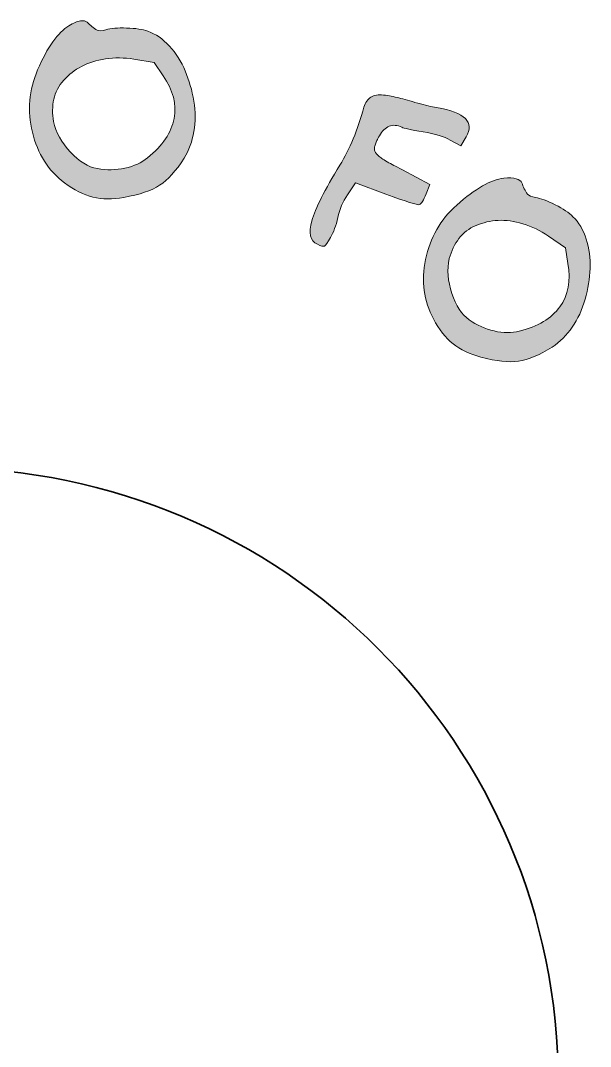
# Model space of a CAD drawing. Header units: inches. Extents: x -377 to 507, y -117 to 625.
# Drawn here: x -301.75 to -289.26, y 468.85 to 491.33 of the extents above; entities that cross this region are included whole.
import ezdxf

# ---------------------------------------------------------------- set-up
doc = ezdxf.new("R2010")
doc.units = ezdxf.units.IN
doc.header["$MEASUREMENT"] = 0
doc.layers.add('CUT', color=7, linetype='Continuous')
doc.layers.add('ENGRAVE', color=7, linetype='Continuous')

# ---------------------------------------------------------------- blocks, each defined once
blk = doc.blocks.new('block 265')
at = {"layer": 'ENGRAVE'}
h = blk.add_hatch(color=7, dxfattribs=at)
h.dxf.hatch_style = 2
edge = h.paths.add_edge_path()
edge.add_spline(control_points=[(-299.88, 491.125), (-299.771, 491.157), (-299.618, 491.17), (-299.422, 491.164), (-299.225, 491.158), (-299.07, 491.134), (-298.957, 491.093), (-298.787, 491.033), (-298.63, 490.925), (-298.486, 490.768), (-298.34, 490.612), (-298.225, 490.431), (-298.139, 490.224), (-298.052, 490.018), (-297.99, 489.798), (-297.951, 489.563), (-297.912, 489.329), (-297.912, 489.105), (-297.949, 488.893), (-297.986, 488.68), (-298.056, 488.486), (-298.16, 488.311), (-298.342, 488.033), (-298.521, 487.835), (-298.699, 487.718), (-298.876, 487.601), (-299.137, 487.512), (-299.483, 487.452), (-299.732, 487.405), (-299.958, 487.407), (-300.162, 487.458), (-300.366, 487.508), (-300.573, 487.612), (-300.782, 487.769), (-301.138, 488.038), (-301.374, 488.407), (-301.487, 488.878), (-301.6, 489.349), (-301.563, 489.805), (-301.374, 490.244), (-301.158, 490.744), (-300.93, 491.067), (-300.689, 491.214), (-300.588, 491.274), (-300.504, 491.309), (-300.436, 491.318), (-300.368, 491.328), (-300.318, 491.318), (-300.287, 491.289), (-300.255, 491.26), (-300.22, 491.229), (-300.183, 491.197), (-300.146, 491.165), (-300.107, 491.138), (-300.068, 491.119), (-300.028, 491.099), (-299.966, 491.101), (-299.88, 491.125)], knot_values=[0, 0, 0, 0, 1, 1, 1, 2, 2, 2, 3, 3, 3, 4, 4, 4, 5, 5, 5, 6, 6, 6, 7, 7, 7, 8, 8, 8, 9, 9, 9, 10, 10, 10, 11, 11, 11, 12, 12, 12, 13, 13, 13, 14, 14, 14, 15, 15, 15, 16, 16, 16, 17, 17, 17, 18, 18, 18, 19, 19, 19, 19], degree=3, periodic=1)
edge = h.paths.add_edge_path()
edge.add_spline(control_points=[(-298.624, 490.119), (-298.624, 490.119), (-298.819, 490.405), (-298.819, 490.405), (-298.819, 490.405), (-299.263, 490.482), (-299.263, 490.482), (-299.477, 490.515), (-299.684, 490.517), (-299.885, 490.487), (-300.085, 490.458), (-300.26, 490.404), (-300.41, 490.324), (-300.559, 490.245), (-300.689, 490.143), (-300.801, 490.019), (-300.913, 489.894), (-300.986, 489.756), (-301.019, 489.602), (-301.052, 489.449), (-301.053, 489.286), (-301.024, 489.113), (-300.97, 488.876), (-300.847, 488.654), (-300.654, 488.446), (-300.46, 488.238), (-300.263, 488.117), (-300.063, 488.082), (-299.863, 488.047), (-299.662, 488.051), (-299.461, 488.093), (-299.26, 488.135), (-299.095, 488.212), (-298.964, 488.322), (-298.634, 488.587), (-298.44, 488.873), (-298.382, 489.181), (-298.324, 489.489), (-298.405, 489.801), (-298.624, 490.119)], knot_values=[0, 0, 0, 0, 1, 1, 1, 2, 2, 2, 3, 3, 3, 4, 4, 4, 5, 5, 5, 6, 6, 6, 7, 7, 7, 8, 8, 8, 9, 9, 9, 10, 10, 10, 11, 11, 11, 12, 12, 12, 13, 13, 13, 13], degree=3, periodic=1)
h = blk.add_hatch(color=7, dxfattribs=at)
h.dxf.hatch_style = 2
edge = h.paths.add_edge_path()
edge.add_spline(control_points=[(-292.629, 489.419), (-292.005, 489.315), (-291.79, 489.101), (-291.983, 488.776), (-291.983, 488.776), (-292.101, 488.579), (-292.101, 488.579), (-292.101, 488.579), (-292.329, 488.706), (-292.329, 488.706), (-292.46, 488.784), (-292.659, 488.846), (-292.925, 488.89), (-293.191, 488.933), (-293.347, 488.966), (-293.393, 488.989), (-293.492, 489.037), (-293.583, 489.045), (-293.669, 489.011), (-293.754, 488.977), (-293.825, 488.907), (-293.883, 488.798), (-293.907, 488.758), (-293.925, 488.726), (-293.938, 488.701), (-293.95, 488.677), (-293.961, 488.649), (-293.971, 488.619), (-293.981, 488.588), (-293.989, 488.565), (-293.992, 488.548), (-293.996, 488.531), (-293.994, 488.51), (-293.988, 488.485), (-293.981, 488.461), (-293.972, 488.441), (-293.963, 488.427), (-293.953, 488.413), (-293.935, 488.393), (-293.907, 488.368), (-293.88, 488.342), (-293.853, 488.321), (-293.829, 488.304), (-293.804, 488.287), (-293.766, 488.264), (-293.714, 488.234), (-293.663, 488.204), (-293.614, 488.177), (-293.566, 488.154), (-293.519, 488.131), (-293.456, 488.097), (-293.378, 488.054), (-293.378, 488.054), (-292.777, 487.737), (-292.777, 487.737), (-292.777, 487.737), (-292.859, 487.53), (-292.859, 487.53), (-292.914, 487.387), (-292.963, 487.309), (-293.006, 487.294), (-293.048, 487.28), (-293.293, 487.356), (-293.739, 487.524), (-293.739, 487.524), (-294.407, 487.775), (-294.407, 487.775), (-294.407, 487.775), (-294.582, 487.507), (-294.582, 487.507), (-294.683, 487.359), (-294.753, 487.194), (-294.793, 487.013), (-294.833, 486.832), (-294.887, 486.686), (-294.957, 486.573), (-295.017, 486.461), (-295.06, 486.399), (-295.088, 486.387), (-295.114, 486.374), (-295.167, 486.387), (-295.242, 486.424), (-295.402, 486.502), (-295.443, 486.675), (-295.366, 486.941), (-295.289, 487.208), (-295.083, 487.615), (-294.748, 488.162), (-294.536, 488.506), (-294.361, 488.93), (-294.222, 489.432), (-294.191, 489.535), (-294.139, 489.607), (-294.069, 489.65), (-293.998, 489.693), (-293.906, 489.708), (-293.792, 489.695), (-293.678, 489.681), (-293.566, 489.66), (-293.455, 489.632), (-293.344, 489.603), (-293.207, 489.565), (-293.044, 489.518), (-292.881, 489.47), (-292.742, 489.438), (-292.629, 489.419)], knot_values=[0, 0, 0, 0, 1, 1, 1, 2, 2, 2, 3, 3, 3, 4, 4, 4, 5, 5, 5, 6, 6, 6, 7, 7, 7, 8, 8, 8, 9, 9, 9, 10, 10, 10, 11, 11, 11, 12, 12, 12, 13, 13, 13, 14, 14, 14, 15, 15, 15, 16, 16, 16, 17, 17, 17, 18, 18, 18, 19, 19, 19, 20, 20, 20, 21, 21, 21, 22, 22, 22, 23, 23, 23, 24, 24, 24, 25, 25, 25, 26, 26, 26, 27, 27, 27, 28, 28, 28, 29, 29, 29, 30, 30, 30, 31, 31, 31, 32, 32, 32, 33, 33, 33, 34, 34, 34, 35, 35, 35, 35], degree=3, periodic=1)
h = blk.add_hatch(color=7, dxfattribs=at)
h.dxf.hatch_style = 2
edge = h.paths.add_edge_path()
edge.add_spline(control_points=[(-290.464, 487.449), (-290.351, 487.433), (-290.207, 487.38), (-290.032, 487.291), (-289.857, 487.202), (-289.726, 487.115), (-289.641, 487.03), (-289.512, 486.904), (-289.416, 486.74), (-289.35, 486.537), (-289.286, 486.334), (-289.257, 486.121), (-289.266, 485.897), (-289.275, 485.674), (-289.312, 485.448), (-289.376, 485.219), (-289.44, 484.99), (-289.534, 484.787), (-289.658, 484.61), (-289.781, 484.433), (-289.927, 484.287), (-290.096, 484.172), (-290.377, 483.997), (-290.623, 483.894), (-290.834, 483.863), (-291.044, 483.831), (-291.319, 483.862), (-291.657, 483.954), (-291.903, 484.016), (-292.107, 484.114), (-292.27, 484.246), (-292.434, 484.378), (-292.577, 484.559), (-292.699, 484.79), (-292.91, 485.184), (-292.967, 485.619), (-292.87, 486.093), (-292.773, 486.568), (-292.547, 486.965), (-292.19, 487.284), (-291.783, 487.645), (-291.439, 487.842), (-291.159, 487.873), (-291.043, 487.885), (-290.951, 487.88), (-290.886, 487.86), (-290.82, 487.84), (-290.778, 487.81), (-290.762, 487.77), (-290.746, 487.731), (-290.728, 487.688), (-290.708, 487.643), (-290.688, 487.598), (-290.664, 487.558), (-290.637, 487.524), (-290.609, 487.489), (-290.551, 487.464), (-290.464, 487.449)], knot_values=[0, 0, 0, 0, 1, 1, 1, 2, 2, 2, 3, 3, 3, 4, 4, 4, 5, 5, 5, 6, 6, 6, 7, 7, 7, 8, 8, 8, 9, 9, 9, 10, 10, 10, 11, 11, 11, 12, 12, 12, 13, 13, 13, 14, 14, 14, 15, 15, 15, 16, 16, 16, 17, 17, 17, 18, 18, 18, 19, 19, 19, 19], degree=3, periodic=1)
edge = h.paths.add_edge_path()
edge.add_spline(control_points=[(-289.751, 486.007), (-289.751, 486.007), (-289.807, 486.348), (-289.807, 486.348), (-289.807, 486.348), (-290.177, 486.606), (-290.177, 486.606), (-290.356, 486.727), (-290.543, 486.816), (-290.737, 486.874), (-290.932, 486.932), (-291.113, 486.957), (-291.282, 486.948), (-291.451, 486.939), (-291.612, 486.902), (-291.766, 486.837), (-291.92, 486.772), (-292.045, 486.676), (-292.14, 486.552), (-292.234, 486.427), (-292.305, 486.28), (-292.351, 486.111), (-292.403, 485.873), (-292.385, 485.62), (-292.297, 485.349), (-292.21, 485.079), (-292.083, 484.886), (-291.916, 484.77), (-291.75, 484.653), (-291.567, 484.572), (-291.366, 484.525), (-291.167, 484.479), (-290.984, 484.478), (-290.819, 484.522), (-290.408, 484.623), (-290.111, 484.8), (-289.928, 485.054), (-289.746, 485.309), (-289.686, 485.627), (-289.751, 486.007)], knot_values=[0, 0, 0, 0, 1, 1, 1, 2, 2, 2, 3, 3, 3, 4, 4, 4, 5, 5, 5, 6, 6, 6, 7, 7, 7, 8, 8, 8, 9, 9, 9, 10, 10, 10, 11, 11, 11, 12, 12, 12, 13, 13, 13, 13], degree=3, periodic=1)
at = {"layer": 'ENGRAVE', "lineweight": 0}
for points, knots in [([(-299.88, 491.125), (-299.771, 491.157), (-299.618, 491.17), (-299.422, 491.164), (-299.225, 491.158), (-299.07, 491.134), (-298.957, 491.093), (-298.787, 491.033), (-298.63, 490.925), (-298.486, 490.768), (-298.34, 490.612), (-298.225, 490.431), (-298.139, 490.224), (-298.052, 490.018), (-297.99, 489.798), (-297.951, 489.563), (-297.912, 489.329), (-297.912, 489.105), (-297.949, 488.893), (-297.986, 488.68), (-298.056, 488.486), (-298.16, 488.311), (-298.342, 488.033), (-298.521, 487.835), (-298.699, 487.718), (-298.876, 487.601), (-299.137, 487.512), (-299.483, 487.452), (-299.732, 487.405), (-299.958, 487.407), (-300.162, 487.458), (-300.366, 487.508), (-300.573, 487.612), (-300.782, 487.769), (-301.138, 488.038), (-301.374, 488.407), (-301.487, 488.878), (-301.6, 489.349), (-301.563, 489.805), (-301.374, 490.244), (-301.158, 490.744), (-300.93, 491.067), (-300.689, 491.214), (-300.588, 491.274), (-300.504, 491.309), (-300.436, 491.318), (-300.368, 491.328), (-300.318, 491.318), (-300.287, 491.289), (-300.255, 491.26), (-300.22, 491.229), (-300.183, 491.197), (-300.146, 491.165), (-300.107, 491.138), (-300.068, 491.119), (-300.028, 491.099), (-299.966, 491.101), (-299.88, 491.125)], [0, 0, 0, 0, 1, 1, 1, 2, 2, 2, 3, 3, 3, 4, 4, 4, 5, 5, 5, 6, 6, 6, 7, 7, 7, 8, 8, 8, 9, 9, 9, 10, 10, 10, 11, 11, 11, 12, 12, 12, 13, 13, 13, 14, 14, 14, 15, 15, 15, 16, 16, 16, 17, 17, 17, 18, 18, 18, 19, 19, 19, 19]), ([(-298.624, 490.119), (-298.624, 490.119), (-298.819, 490.405), (-298.819, 490.405), (-298.819, 490.405), (-299.263, 490.482), (-299.263, 490.482), (-299.477, 490.515), (-299.684, 490.517), (-299.885, 490.487), (-300.085, 490.458), (-300.26, 490.404), (-300.41, 490.324), (-300.559, 490.245), (-300.689, 490.143), (-300.801, 490.019), (-300.913, 489.894), (-300.986, 489.756), (-301.019, 489.602), (-301.052, 489.449), (-301.053, 489.286), (-301.024, 489.113), (-300.97, 488.876), (-300.847, 488.654), (-300.654, 488.446), (-300.46, 488.238), (-300.263, 488.117), (-300.063, 488.082), (-299.863, 488.047), (-299.662, 488.051), (-299.461, 488.093), (-299.26, 488.135), (-299.095, 488.212), (-298.964, 488.322), (-298.634, 488.587), (-298.44, 488.873), (-298.382, 489.181), (-298.324, 489.489), (-298.405, 489.801), (-298.624, 490.119)], [0, 0, 0, 0, 1, 1, 1, 2, 2, 2, 3, 3, 3, 4, 4, 4, 5, 5, 5, 6, 6, 6, 7, 7, 7, 8, 8, 8, 9, 9, 9, 10, 10, 10, 11, 11, 11, 12, 12, 12, 13, 13, 13, 13]), ([(-292.629, 489.419), (-292.005, 489.315), (-291.79, 489.101), (-291.983, 488.776), (-291.983, 488.776), (-292.101, 488.579), (-292.101, 488.579), (-292.101, 488.579), (-292.329, 488.706), (-292.329, 488.706), (-292.46, 488.784), (-292.659, 488.846), (-292.925, 488.89), (-293.191, 488.933), (-293.347, 488.966), (-293.393, 488.989), (-293.492, 489.037), (-293.583, 489.045), (-293.669, 489.011), (-293.754, 488.977), (-293.825, 488.907), (-293.883, 488.798), (-293.907, 488.758), (-293.925, 488.726), (-293.938, 488.701), (-293.95, 488.677), (-293.961, 488.649), (-293.971, 488.619), (-293.981, 488.588), (-293.989, 488.565), (-293.992, 488.548), (-293.996, 488.531), (-293.994, 488.51), (-293.988, 488.485), (-293.981, 488.461), (-293.972, 488.441), (-293.963, 488.427), (-293.953, 488.413), (-293.935, 488.393), (-293.907, 488.368), (-293.88, 488.342), (-293.853, 488.321), (-293.829, 488.304), (-293.804, 488.287), (-293.766, 488.264), (-293.714, 488.234), (-293.663, 488.204), (-293.614, 488.177), (-293.566, 488.154), (-293.519, 488.131), (-293.456, 488.097), (-293.378, 488.054), (-293.378, 488.054), (-292.777, 487.737), (-292.777, 487.737), (-292.777, 487.737), (-292.859, 487.53), (-292.859, 487.53), (-292.914, 487.387), (-292.963, 487.309), (-293.006, 487.294), (-293.048, 487.28), (-293.293, 487.356), (-293.739, 487.524), (-293.739, 487.524), (-294.407, 487.775), (-294.407, 487.775), (-294.407, 487.775), (-294.582, 487.507), (-294.582, 487.507), (-294.683, 487.359), (-294.753, 487.194), (-294.793, 487.013), (-294.833, 486.832), (-294.887, 486.686), (-294.957, 486.573), (-295.017, 486.461), (-295.06, 486.399), (-295.088, 486.387), (-295.114, 486.374), (-295.167, 486.387), (-295.242, 486.424), (-295.402, 486.502), (-295.443, 486.675), (-295.366, 486.941), (-295.289, 487.208), (-295.083, 487.615), (-294.748, 488.162), (-294.536, 488.506), (-294.361, 488.93), (-294.222, 489.432), (-294.191, 489.535), (-294.139, 489.607), (-294.069, 489.65), (-293.998, 489.693), (-293.906, 489.708), (-293.792, 489.695), (-293.678, 489.681), (-293.566, 489.66), (-293.455, 489.632), (-293.344, 489.603), (-293.207, 489.565), (-293.044, 489.518), (-292.881, 489.47), (-292.742, 489.438), (-292.629, 489.419)], [0, 0, 0, 0, 1, 1, 1, 2, 2, 2, 3, 3, 3, 4, 4, 4, 5, 5, 5, 6, 6, 6, 7, 7, 7, 8, 8, 8, 9, 9, 9, 10, 10, 10, 11, 11, 11, 12, 12, 12, 13, 13, 13, 14, 14, 14, 15, 15, 15, 16, 16, 16, 17, 17, 17, 18, 18, 18, 19, 19, 19, 20, 20, 20, 21, 21, 21, 22, 22, 22, 23, 23, 23, 24, 24, 24, 25, 25, 25, 26, 26, 26, 27, 27, 27, 28, 28, 28, 29, 29, 29, 30, 30, 30, 31, 31, 31, 32, 32, 32, 33, 33, 33, 34, 34, 34, 35, 35, 35, 35]), ([(-290.464, 487.449), (-290.351, 487.433), (-290.207, 487.38), (-290.032, 487.291), (-289.857, 487.202), (-289.726, 487.115), (-289.641, 487.03), (-289.512, 486.904), (-289.416, 486.74), (-289.35, 486.537), (-289.286, 486.334), (-289.257, 486.121), (-289.266, 485.897), (-289.275, 485.674), (-289.312, 485.448), (-289.376, 485.219), (-289.44, 484.99), (-289.534, 484.787), (-289.658, 484.61), (-289.781, 484.433), (-289.927, 484.287), (-290.096, 484.172), (-290.377, 483.997), (-290.623, 483.894), (-290.834, 483.863), (-291.044, 483.831), (-291.319, 483.862), (-291.657, 483.954), (-291.903, 484.016), (-292.107, 484.114), (-292.27, 484.246), (-292.434, 484.378), (-292.577, 484.559), (-292.699, 484.79), (-292.91, 485.184), (-292.967, 485.619), (-292.87, 486.093), (-292.773, 486.568), (-292.547, 486.965), (-292.19, 487.284), (-291.783, 487.645), (-291.439, 487.842), (-291.159, 487.873), (-291.043, 487.885), (-290.951, 487.88), (-290.886, 487.86), (-290.82, 487.84), (-290.778, 487.81), (-290.762, 487.77), (-290.746, 487.731), (-290.728, 487.688), (-290.708, 487.643), (-290.688, 487.598), (-290.664, 487.558), (-290.637, 487.524), (-290.609, 487.489), (-290.551, 487.464), (-290.464, 487.449)], [0, 0, 0, 0, 1, 1, 1, 2, 2, 2, 3, 3, 3, 4, 4, 4, 5, 5, 5, 6, 6, 6, 7, 7, 7, 8, 8, 8, 9, 9, 9, 10, 10, 10, 11, 11, 11, 12, 12, 12, 13, 13, 13, 14, 14, 14, 15, 15, 15, 16, 16, 16, 17, 17, 17, 18, 18, 18, 19, 19, 19, 19]), ([(-289.751, 486.007), (-289.751, 486.007), (-289.807, 486.348), (-289.807, 486.348), (-289.807, 486.348), (-290.177, 486.606), (-290.177, 486.606), (-290.356, 486.727), (-290.543, 486.816), (-290.737, 486.874), (-290.932, 486.932), (-291.113, 486.957), (-291.282, 486.948), (-291.451, 486.939), (-291.612, 486.902), (-291.766, 486.837), (-291.92, 486.772), (-292.045, 486.676), (-292.14, 486.552), (-292.234, 486.427), (-292.305, 486.28), (-292.351, 486.111), (-292.403, 485.873), (-292.385, 485.62), (-292.297, 485.349), (-292.21, 485.079), (-292.083, 484.886), (-291.916, 484.77), (-291.75, 484.653), (-291.567, 484.572), (-291.366, 484.525), (-291.167, 484.479), (-290.984, 484.478), (-290.819, 484.522), (-290.408, 484.623), (-290.111, 484.8), (-289.928, 485.054), (-289.746, 485.309), (-289.686, 485.627), (-289.751, 486.007)], [0, 0, 0, 0, 1, 1, 1, 2, 2, 2, 3, 3, 3, 4, 4, 4, 5, 5, 5, 6, 6, 6, 7, 7, 7, 8, 8, 8, 9, 9, 9, 10, 10, 10, 11, 11, 11, 12, 12, 12, 13, 13, 13, 13])]:
    blk.add_open_spline(points, degree=3, knots=knots, dxfattribs=at)

msp = doc.modelspace()

# ---------------------------------------------------------------- linework, layer by layer
at = {"layer": 'CUT', "color": 7, "lineweight": 35}
msp.add_open_spline([(-289.961, 468.023), (-289.961, 460.567), (-296.005, 454.523), (-303.461, 454.523), (-310.917, 454.523), (-316.961, 460.567), (-316.961, 468.023), (-316.961, 475.478), (-310.917, 481.523), (-303.461, 481.523), (-296.005, 481.523), (-289.961, 475.478), (-289.961, 468.023)], degree=3, knots=[0, 0, 0, 0, 1, 1, 1, 2, 2, 2, 3, 3, 3, 4, 4, 4, 4], dxfattribs=at)

# ---------------------------------------------------------------- block references
at = {"layer": 'ENGRAVE'}
msp.add_blockref('block 265', (0, 0), dxfattribs=at)

doc.saveas('drawing.dxf')
